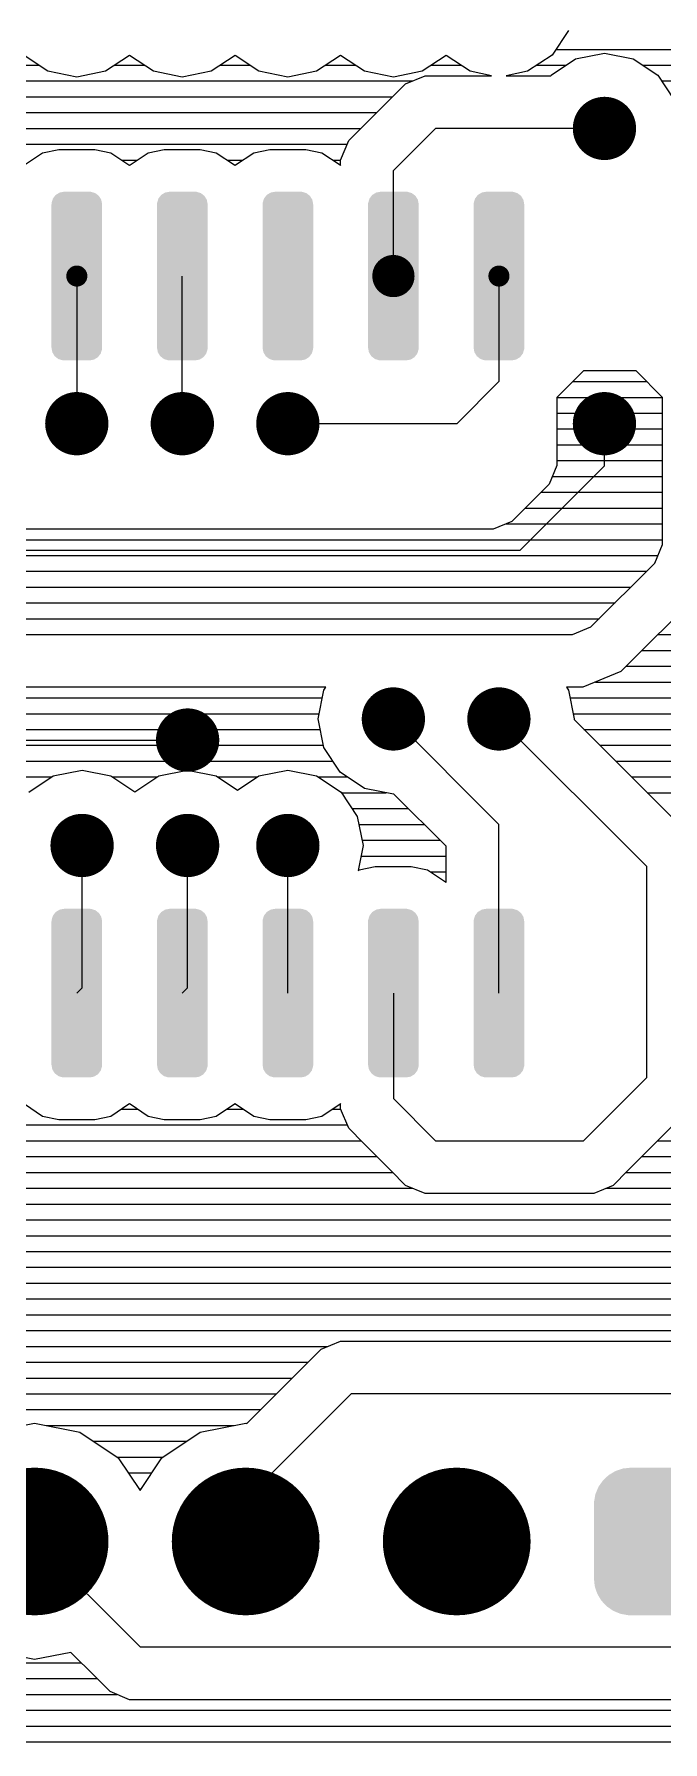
# Model space of a CAD drawing. Extents: x 295 to 953, y 10 to 290.
# Drawn here: x 776.16 to 792.81, y 71.51 to 116.76 of the extents above; entities that cross this region are included whole.
import ezdxf

# ---------------------------------------------------------------- set-up
doc = ezdxf.new("R2010")
doc.units = 0
doc.header["$LTSCALE"] = 5
doc.header["$MEASUREMENT"] = 0
doc.layers.get('0').update_dxf_attribs({"linetype": 'CONTINUOUS', "lineweight": 25})

msp = doc.modelspace()

# ---------------------------------------------------------------- linework, layer by layer
for p, q in [((790.305, 116.856), (789.875, 116.207)), ((789.975, 116.358), (817.245, 116.358)), ((775.502, 115.939), (776.279, 115.939)), ((776.525, 115.777), (775.893, 116.196)), ((778.687, 116.196), (778.05, 115.777)), ((778.296, 115.939), (779.073, 115.939)), ((779.319, 115.777), (778.687, 116.196)), ((781.481, 116.196), (780.844, 115.777)), ((781.09, 115.939), (781.867, 115.939)), ((782.113, 115.777), (781.481, 116.196)), ((784.275, 116.196), (783.638, 115.777)), ((783.884, 115.939), (784.661, 115.939)), ((784.907, 115.777), (784.275, 116.196)), ((787.069, 116.196), (786.432, 115.777)), ((786.678, 115.939), (787.455, 115.939)), ((787.701, 115.777), (787.069, 116.196)), ((789.875, 116.207), (789.226, 115.777)), ((789.472, 115.939), (790.249, 115.939)), ((789.847, 115.677), (790.495, 116.107)), ((790.495, 116.107), (791.26, 116.258)), ((791.26, 116.258), (792.02, 116.107)), ((792.02, 116.107), (792.669, 115.677)), ((792.266, 115.939), (794.161, 115.939)), ((770.417, 115.52), (786.17, 115.52)), ((777.29, 115.621), (776.525, 115.777)), ((778.05, 115.777), (777.29, 115.621)), ((780.084, 115.621), (779.319, 115.777)), ((780.844, 115.777), (780.084, 115.621)), ((782.878, 115.621), (782.113, 115.777)), ((783.638, 115.777), (782.878, 115.621)), ((785.672, 115.621), (784.907, 115.777)), ((785.605, 115.056), (785.996, 115.447)), ((786.432, 115.777), (785.672, 115.621)), ((785.996, 115.447), (786.511, 115.66)), ((786.511, 115.66), (788.271, 115.66)), ((788.271, 115.66), (787.701, 115.777)), ((789.226, 115.777), (788.656, 115.66)), ((788.656, 115.66), (789.841, 115.66)), ((789.841, 115.66), (789.847, 115.677)), ((792.669, 115.677), (793.099, 115.028)), ((792.769, 115.52), (793.658, 115.52)), ((770.697, 115.101), (785.65, 115.101)), ((784.879, 114.33), (785.605, 115.056)), ((770.814, 114.682), (785.231, 114.682)), ((770.898, 114.263), (784.812, 114.263)), ((784.488, 113.939), (784.879, 114.33)), ((785.672, 113.145), (786.79, 114.263)), ((791.26, 114.263), (786.79, 114.263)), ((770.814, 113.844), (784.449, 113.844)), ((775.905, 113.302), (776.385, 113.62)), ((776.385, 113.62), (776.81, 113.704)), ((776.81, 113.704), (777.765, 113.704)), ((777.765, 113.704), (778.19, 113.62)), ((778.19, 113.62), (778.671, 113.302)), ((778.699, 113.302), (779.179, 113.62)), ((779.179, 113.62), (779.604, 113.704)), ((779.604, 113.704), (780.559, 113.704)), ((780.559, 113.704), (780.984, 113.62)), ((780.984, 113.62), (781.465, 113.302)), ((781.493, 113.302), (781.973, 113.62)), ((781.973, 113.62), (782.398, 113.704)), ((782.398, 113.704), (783.353, 113.704)), ((783.353, 113.704), (783.778, 113.62)), ((783.778, 113.62), (784.259, 113.302)), ((784.275, 113.425), (784.488, 113.939)), ((778.481, 113.425), (778.889, 113.425)), ((778.671, 113.302), (778.687, 113.279)), ((778.687, 113.279), (778.699, 113.302)), ((781.275, 113.425), (781.683, 113.425)), ((781.465, 113.302), (781.481, 113.279)), ((781.481, 113.279), (781.493, 113.302)), ((784.069, 113.425), (784.275, 113.425)), ((784.259, 113.302), (784.275, 113.279)), ((784.275, 113.279), (784.275, 113.425)), ((785.672, 110.351), (785.672, 113.145)), ((777.29, 110.351), (777.29, 106.44)), ((780.084, 106.44), (780.084, 110.351)), ((788.466, 110.351), (788.466, 107.557)), ((790.702, 107.837), (790.003, 107.138)), ((792.099, 107.837), (790.702, 107.837)), ((792.797, 107.138), (792.099, 107.837)), ((788.466, 107.557), (787.349, 106.44)), ((790.417, 107.557), (792.378, 107.557)), ((790.003, 107.138), (792.797, 107.138)), ((790.003, 107.138), (790.003, 105.333)), ((792.797, 103.238), (792.797, 107.138)), ((787.349, 106.44), (782.878, 106.44)), ((790.003, 106.719), (792.797, 106.719)), ((791.26, 105.322), (791.26, 106.44)), ((790.003, 106.3), (792.797, 106.3)), ((790.003, 105.881), (792.797, 105.881)), ((790.003, 105.462), (792.797, 105.462)), ((789.025, 103.087), (791.26, 105.322)), ((790.003, 105.333), (789.796, 104.841)), ((789.88, 105.043), (792.797, 105.043)), ((789.796, 104.841), (788.807, 103.852)), ((789.584, 104.624), (792.797, 104.624)), ((789.165, 104.204), (792.797, 104.204)), ((788.315, 103.646), (764.857, 103.646)), ((788.807, 103.852), (788.315, 103.646)), ((788.651, 103.785), (792.797, 103.785)), ((692.207, 103.366), (792.797, 103.366)), ((792.59, 102.746), (792.797, 103.238)), ((692.33, 102.947), (792.674, 102.947)), ((762.762, 103.087), (789.025, 103.087)), ((790.903, 101.058), (792.59, 102.746)), ((692.627, 102.528), (792.378, 102.528)), ((693.046, 102.109), (791.959, 102.109)), ((793.775, 101.952), (791.696, 99.874)), ((693.465, 101.69), (791.54, 101.69)), ((693.884, 101.271), (791.121, 101.271)), ((790.411, 100.852), (790.903, 101.058)), ((708.977, 100.852), (790.411, 100.852)), ((792.674, 100.852), (820.597, 100.852)), ((791.836, 100.013), (820.597, 100.013)), ((792.255, 100.433), (820.597, 100.433)), ((791.696, 99.874), (790.685, 99.455)), ((791.026, 99.594), (820.771, 99.594)), ((783.879, 99.455), (694.32, 99.455)), ((735.542, 99.175), (783.789, 99.175)), ((783.677, 98.616), (783.828, 99.382)), ((783.828, 99.382), (783.879, 99.455)), ((790.685, 99.455), (790.255, 99.455)), ((790.255, 99.455), (790.305, 99.382)), ((790.305, 99.382), (790.456, 98.616)), ((790.344, 99.175), (821.134, 99.175)), ((736.185, 98.756), (783.705, 98.756)), ((790.428, 98.756), (821.553, 98.756)), ((736.604, 98.337), (783.733, 98.337)), ((783.828, 97.856), (783.677, 98.616)), ((788.466, 95.822), (785.672, 98.616)), ((792.378, 94.705), (788.466, 98.616)), ((790.456, 98.616), (790.456, 98.605)), ((790.456, 98.605), (793.166, 95.889)), ((790.718, 98.337), (821.972, 98.337)), ((737.023, 97.918), (783.817, 97.918)), ((774.496, 98.058), (780.224, 98.058)), ((784.259, 97.208), (783.828, 97.856)), ((791.137, 97.918), (822.263, 97.918)), ((737.442, 97.499), (784.063, 97.499)), ((791.557, 97.499), (822.346, 97.499)), ((771.496, 97.08), (776.625, 97.08)), ((776.016, 96.677), (776.664, 97.108)), ((776.664, 97.108), (777.43, 97.259)), ((777.43, 97.259), (778.19, 97.108)), ((778.19, 97.108), (778.827, 96.683)), ((778.229, 97.08), (779.419, 97.08)), ((778.827, 96.683), (779.458, 97.108)), ((779.458, 97.108), (780.224, 97.259)), ((780.224, 97.259), (780.984, 97.108)), ((780.984, 97.108), (781.548, 96.733)), ((781.023, 97.08), (782.074, 97.08)), ((781.548, 96.733), (782.113, 97.108)), ((782.113, 97.108), (782.878, 97.259)), ((782.878, 97.259), (783.638, 97.108)), ((783.638, 97.108), (784.287, 96.677)), ((783.677, 97.08), (784.449, 97.08)), ((784.907, 96.778), (784.259, 97.208)), ((791.976, 97.08), (822.525, 97.08)), ((784.287, 96.677), (784.717, 96.029)), ((784.292, 96.661), (785.477, 96.661)), ((785.672, 96.621), (784.907, 96.778)), ((785.684, 96.627), (785.672, 96.621)), ((787.069, 95.247), (785.684, 96.627)), ((792.395, 96.661), (822.81, 96.661)), ((784.577, 96.242), (786.069, 96.242)), ((784.717, 96.029), (784.868, 95.264)), ((784.756, 95.822), (786.488, 95.822)), ((788.466, 91.352), (788.466, 95.822)), ((777.43, 91.492), (777.43, 95.264)), ((780.224, 91.492), (780.224, 95.264)), ((782.878, 91.352), (782.878, 95.264)), ((784.868, 95.264), (784.739, 94.604)), ((784.84, 95.403), (786.907, 95.403)), ((787.069, 94.28), (787.069, 95.247)), ((784.739, 94.604), (784.767, 94.621)), ((784.767, 94.621), (785.192, 94.705)), ((784.812, 94.984), (787.069, 94.984)), ((785.192, 94.705), (786.147, 94.705)), ((786.147, 94.705), (786.572, 94.621)), ((786.572, 94.621), (787.053, 94.302)), ((786.656, 94.565), (787.069, 94.565)), ((792.378, 89.117), (792.378, 94.705)), ((787.053, 94.302), (787.069, 94.28)), ((777.29, 91.352), (777.43, 91.492)), ((780.084, 91.352), (780.224, 91.492)), ((785.672, 91.352), (785.672, 88.558)), ((790.702, 87.44), (792.378, 89.117)), ((776.385, 88.083), (775.905, 88.407)), ((778.671, 88.407), (778.19, 88.083)), ((778.481, 88.279), (778.889, 88.279)), ((778.687, 88.429), (778.671, 88.407)), ((778.699, 88.407), (778.687, 88.429)), ((779.179, 88.083), (778.699, 88.407)), ((781.465, 88.407), (780.984, 88.083)), ((781.275, 88.279), (781.683, 88.279)), ((781.481, 88.429), (781.465, 88.407)), ((781.493, 88.407), (781.481, 88.429)), ((781.973, 88.083), (781.493, 88.407)), ((784.259, 88.407), (783.778, 88.083)), ((784.069, 88.279), (784.275, 88.279)), ((784.275, 88.429), (784.259, 88.407)), ((784.275, 88.284), (784.275, 88.429)), ((784.488, 87.77), (784.275, 88.284)), ((785.672, 88.558), (786.79, 87.44)), ((793.557, 88.329), (791.881, 86.652)), ((771.199, 87.86), (784.449, 87.86)), ((776.81, 87.999), (776.385, 88.083)), ((777.765, 87.999), (776.81, 87.999)), ((778.19, 88.083), (777.765, 87.999)), ((779.604, 87.999), (779.179, 88.083)), ((780.559, 87.999), (779.604, 87.999)), ((780.984, 88.083), (780.559, 87.999)), ((782.398, 87.999), (781.973, 88.083)), ((783.353, 87.999), (782.398, 87.999)), ((783.778, 88.083), (783.353, 87.999)), ((771.462, 87.44), (784.812, 87.44)), ((784.879, 87.373), (784.488, 87.77)), ((785.605, 86.652), (784.879, 87.373)), ((786.79, 87.44), (790.702, 87.44)), ((792.674, 87.44), (810.818, 87.44)), ((771.546, 87.021), (785.231, 87.021)), ((792.255, 87.021), (810.556, 87.021)), ((771.546, 86.602), (785.65, 86.602)), ((785.996, 86.256), (785.605, 86.652)), ((791.881, 86.652), (791.489, 86.256)), ((791.836, 86.602), (810.382, 86.602)), ((771.546, 86.183), (786.17, 86.183)), ((786.511, 86.043), (785.996, 86.256)), ((790.975, 86.043), (786.511, 86.043)), ((791.489, 86.256), (790.975, 86.043)), ((791.316, 86.183), (810.26, 86.183)), ((771.546, 85.764), (810.26, 85.764)), ((771.49, 85.345), (810.26, 85.345)), ((771.294, 84.926), (810.26, 84.926)), ((770.898, 84.507), (810.26, 84.507)), ((746.925, 84.088), (810.26, 84.088)), ((747.104, 83.669), (810.26, 83.669)), ((747.188, 83.249), (810.26, 83.249)), ((747.272, 82.83), (810.26, 82.83)), ((747.205, 82.411), (803.66, 82.411)), ((747.121, 81.992), (783.934, 81.992)), ((783.37, 81.528), (783.761, 81.919)), ((783.761, 81.919), (784.275, 82.132)), ((784.275, 82.132), (803.252, 82.132)), ((746.981, 81.573), (783.415, 81.573)), ((781.794, 79.952), (783.37, 81.528)), ((746.702, 81.154), (782.996, 81.154)), ((746.389, 80.735), (782.577, 80.735)), ((784.555, 80.735), (781.761, 77.941)), ((804.672, 80.735), (784.555, 80.735)), ((745.757, 80.316), (782.158, 80.316)), ((774.971, 79.718), (776.173, 79.958)), ((776.173, 79.958), (777.369, 79.718)), ((776.475, 79.897), (781.453, 79.897)), ((777.369, 79.718), (778.386, 79.042)), ((779.542, 79.042), (780.559, 79.718)), ((780.559, 79.718), (781.761, 79.958)), ((781.761, 79.958), (781.794, 79.952)), ((777.732, 79.478), (780.196, 79.478)), ((778.358, 79.058), (779.57, 79.058)), ((778.386, 79.042), (778.967, 78.175)), ((778.967, 78.175), (779.542, 79.042)), ((778.654, 78.639), (779.274, 78.639)), ((778.933, 78.22), (778.995, 78.22)), ((781.761, 77.941), (781.761, 76.823)), ((776.173, 76.823), (778.967, 74.029)), ((776.173, 73.694), (774.971, 73.929)), ((777.134, 73.884), (776.173, 73.694)), ((777.782, 73.241), (777.134, 73.884)), ((778.967, 74.029), (803.554, 74.029)), ((715.264, 73.61), (777.408, 73.61)), ((715.386, 73.191), (777.827, 73.191)), ((778.173, 72.845), (777.782, 73.241)), ((715.56, 72.772), (778.346, 72.772)), ((778.687, 72.632), (778.173, 72.845)), ((803.828, 72.632), (778.687, 72.632)), ((715.822, 72.353), (808.298, 72.353)), ((716.241, 71.934), (807.879, 71.934)), ((717.236, 71.515), (806.884, 71.515)), ((717.236, 71.515), (806.884, 71.515))]:
    msp.add_line(p, q)
for points, const_width in [([(790.841, 114.263, 1), (791.679, 114.263, 1)], 0.838), ([(785.393, 110.351, 1), (785.952, 110.351, 1)], 0.559), ([(777.151, 110.351, 1), (777.43, 110.351, 1)], 0.279), ([(788.327, 110.351, 1), (788.606, 110.351, 1)], 0.279), ([(776.871, 106.44, 1), (777.709, 106.44, 1)], 0.838), ([(779.665, 106.44, 1), (780.503, 106.44, 1)], 0.838), ([(782.459, 106.44, 1), (783.297, 106.44, 1)], 0.838), ([(790.841, 106.44, 1), (791.679, 106.44, 1)], 0.838), ([(785.253, 98.616, 1), (786.091, 98.616, 1)], 0.838), ([(788.047, 98.616, 1), (788.885, 98.616, 1)], 0.838), ([(779.805, 98.058, 1), (780.643, 98.058, 1)], 0.838), ([(777.011, 95.264, 1), (777.849, 95.264, 1)], 0.838), ([(779.805, 95.264, 1), (780.643, 95.264, 1)], 0.838), ([(782.459, 95.264, 1), (783.297, 95.264, 1)], 0.838), ([(775.195, 76.823, 1), (777.151, 76.823, 1)], 1.956), ([(780.783, 76.823, 1), (782.739, 76.823, 1)], 1.956), ([(786.371, 76.823, 1), (788.327, 76.823, 1)], 1.956)]:
    msp.add_lwpolyline(points, format="xyb", close=True, dxfattribs=dict(const_width=const_width))
for points in [[(776.62, 112.251), (776.622, 112.287), (777.961, 112.251), (777.954, 112.287)], [(776.62, 108.451), (776.62, 112.251), (777.961, 108.451), (777.961, 112.251)], [(776.622, 112.287), (776.647, 112.371), (777.954, 112.287), (777.939, 112.371)], [(776.647, 112.371), (776.657, 112.404), (777.939, 112.371), (777.919, 112.404)], [(776.657, 112.404), (776.711, 112.475), (777.919, 112.404), (777.875, 112.475)], [(776.711, 112.475), (776.731, 112.501), (777.875, 112.475), (777.842, 112.501)], [(776.731, 112.501), (776.811, 112.549), (777.842, 112.501), (777.779, 112.549)], [(776.811, 112.549), (776.835, 112.564), (777.779, 112.549), (777.729, 112.564)], [(776.835, 112.564), (776.944, 112.584), (777.729, 112.564), (777.662, 112.584)], [(776.944, 112.584), (776.955, 112.586), (777.662, 112.584), (777.626, 112.586)], [(779.414, 112.251), (779.416, 112.287), (780.755, 112.251), (780.748, 112.287)], [(779.414, 108.451), (779.414, 112.251), (780.755, 108.451), (780.755, 112.251)], [(779.416, 112.287), (779.441, 112.371), (780.748, 112.287), (780.733, 112.371)], [(779.441, 112.371), (779.451, 112.404), (780.733, 112.371), (780.713, 112.404)], [(779.451, 112.404), (779.505, 112.475), (780.713, 112.404), (780.669, 112.475)], [(779.505, 112.475), (779.525, 112.501), (780.669, 112.475), (780.636, 112.501)], [(779.525, 112.501), (779.605, 112.549), (780.636, 112.501), (780.573, 112.549)], [(779.605, 112.549), (779.629, 112.564), (780.573, 112.549), (780.523, 112.564)], [(779.629, 112.564), (779.738, 112.584), (780.523, 112.564), (780.456, 112.584)], [(779.738, 112.584), (779.749, 112.586), (780.456, 112.584), (780.42, 112.586)], [(782.208, 112.251), (782.21, 112.287), (783.549, 112.251), (783.542, 112.287)], [(782.208, 108.451), (782.208, 112.251), (783.549, 108.451), (783.549, 112.251)], [(782.21, 112.287), (782.235, 112.371), (783.542, 112.287), (783.527, 112.371)], [(782.235, 112.371), (782.245, 112.404), (783.527, 112.371), (783.507, 112.404)], [(782.245, 112.404), (782.299, 112.475), (783.507, 112.404), (783.463, 112.475)], [(782.299, 112.475), (782.319, 112.501), (783.463, 112.475), (783.43, 112.501)], [(782.319, 112.501), (782.399, 112.549), (783.43, 112.501), (783.367, 112.549)], [(782.399, 112.549), (782.423, 112.564), (783.367, 112.549), (783.317, 112.564)], [(782.423, 112.564), (782.532, 112.584), (783.317, 112.564), (783.25, 112.584)], [(782.532, 112.584), (782.543, 112.586), (783.25, 112.584), (783.214, 112.586)], [(785.002, 112.251), (785.004, 112.287), (786.343, 112.251), (786.336, 112.287)], [(785.002, 108.451), (785.002, 112.251), (786.343, 108.451), (786.343, 112.251)], [(785.004, 112.287), (785.029, 112.371), (786.336, 112.287), (786.321, 112.371)], [(785.029, 112.371), (785.039, 112.404), (786.321, 112.371), (786.301, 112.404)], [(785.039, 112.404), (785.093, 112.475), (786.301, 112.404), (786.257, 112.475)], [(785.093, 112.475), (785.113, 112.501), (786.257, 112.475), (786.224, 112.501)], [(785.113, 112.501), (785.193, 112.549), (786.224, 112.501), (786.161, 112.549)], [(785.193, 112.549), (785.217, 112.564), (786.161, 112.549), (786.111, 112.564)], [(785.217, 112.564), (785.326, 112.584), (786.111, 112.564), (786.044, 112.584)], [(785.326, 112.584), (785.337, 112.586), (786.044, 112.584), (786.008, 112.586)], [(787.796, 112.251), (787.798, 112.287), (789.137, 112.251), (789.13, 112.287)], [(787.796, 108.451), (787.796, 112.251), (789.137, 108.451), (789.137, 112.251)], [(787.798, 112.287), (787.823, 112.371), (789.13, 112.287), (789.115, 112.371)], [(787.823, 112.371), (787.833, 112.404), (789.115, 112.371), (789.095, 112.404)], [(787.833, 112.404), (787.887, 112.475), (789.095, 112.404), (789.051, 112.475)], [(787.887, 112.475), (787.907, 112.501), (789.051, 112.475), (789.018, 112.501)], [(787.907, 112.501), (787.987, 112.549), (789.018, 112.501), (788.955, 112.549)], [(787.987, 112.549), (788.011, 112.564), (788.955, 112.549), (788.905, 112.564)], [(788.011, 112.564), (788.12, 112.584), (788.905, 112.564), (788.838, 112.584)], [(788.12, 112.584), (788.131, 112.586), (788.838, 112.584), (788.802, 112.586)], [(776.626, 108.415), (776.62, 108.451), (777.959, 108.415), (777.961, 108.451)], [(776.642, 108.331), (776.626, 108.415), (777.934, 108.331), (777.959, 108.415)], [(776.662, 108.298), (776.642, 108.331), (777.924, 108.298), (777.934, 108.331)], [(776.706, 108.227), (776.662, 108.298), (777.869, 108.227), (777.924, 108.298)], [(776.739, 108.202), (776.706, 108.227), (777.85, 108.202), (777.869, 108.227)], [(776.802, 108.153), (776.739, 108.202), (777.77, 108.153), (777.85, 108.202)], [(776.851, 108.138), (776.802, 108.153), (777.746, 108.138), (777.77, 108.153)], [(776.919, 108.118), (776.851, 108.138), (777.636, 108.118), (777.746, 108.138)], [(779.42, 108.415), (779.414, 108.451), (780.753, 108.415), (780.755, 108.451)], [(779.436, 108.331), (779.42, 108.415), (780.728, 108.331), (780.753, 108.415)], [(779.456, 108.298), (779.436, 108.331), (780.718, 108.298), (780.728, 108.331)], [(779.5, 108.227), (779.456, 108.298), (780.663, 108.227), (780.718, 108.298)], [(779.533, 108.202), (779.5, 108.227), (780.644, 108.202), (780.663, 108.227)], [(779.596, 108.153), (779.533, 108.202), (780.564, 108.153), (780.644, 108.202)], [(779.645, 108.138), (779.596, 108.153), (780.54, 108.138), (780.564, 108.153)], [(779.713, 108.118), (779.645, 108.138), (780.43, 108.118), (780.54, 108.138)], [(782.214, 108.415), (782.208, 108.451), (783.547, 108.415), (783.549, 108.451)], [(782.23, 108.331), (782.214, 108.415), (783.522, 108.331), (783.547, 108.415)], [(782.25, 108.298), (782.23, 108.331), (783.512, 108.298), (783.522, 108.331)], [(782.294, 108.227), (782.25, 108.298), (783.457, 108.227), (783.512, 108.298)], [(782.327, 108.202), (782.294, 108.227), (783.438, 108.202), (783.457, 108.227)], [(782.39, 108.153), (782.327, 108.202), (783.358, 108.153), (783.438, 108.202)], [(782.439, 108.138), (782.39, 108.153), (783.334, 108.138), (783.358, 108.153)], [(782.507, 108.118), (782.439, 108.138), (783.224, 108.118), (783.334, 108.138)], [(785.008, 108.415), (785.002, 108.451), (786.341, 108.415), (786.343, 108.451)], [(785.024, 108.331), (785.008, 108.415), (786.316, 108.331), (786.341, 108.415)], [(785.044, 108.298), (785.024, 108.331), (786.306, 108.298), (786.316, 108.331)], [(785.088, 108.227), (785.044, 108.298), (786.251, 108.227), (786.306, 108.298)], [(785.121, 108.202), (785.088, 108.227), (786.232, 108.202), (786.251, 108.227)], [(785.184, 108.153), (785.121, 108.202), (786.152, 108.153), (786.232, 108.202)], [(785.233, 108.138), (785.184, 108.153), (786.128, 108.138), (786.152, 108.153)], [(785.301, 108.118), (785.233, 108.138), (786.018, 108.118), (786.128, 108.138)], [(787.802, 108.415), (787.796, 108.451), (789.135, 108.415), (789.137, 108.451)], [(787.818, 108.331), (787.802, 108.415), (789.11, 108.331), (789.135, 108.415)], [(787.838, 108.298), (787.818, 108.331), (789.1, 108.298), (789.11, 108.331)], [(787.882, 108.227), (787.838, 108.298), (789.045, 108.227), (789.1, 108.298)], [(787.915, 108.202), (787.882, 108.227), (789.026, 108.202), (789.045, 108.227)], [(787.978, 108.153), (787.915, 108.202), (788.946, 108.153), (789.026, 108.202)], [(788.027, 108.138), (787.978, 108.153), (788.922, 108.138), (788.946, 108.153)], [(788.095, 108.118), (788.027, 108.138), (788.812, 108.118), (788.922, 108.138)], [(776.955, 108.116), (776.919, 108.118), (777.626, 108.116), (777.636, 108.118)], [(779.749, 108.116), (779.713, 108.118), (780.42, 108.116), (780.43, 108.118)], [(782.543, 108.116), (782.507, 108.118), (783.214, 108.116), (783.224, 108.118)], [(785.337, 108.116), (785.301, 108.118), (786.008, 108.116), (786.018, 108.118)], [(788.131, 108.116), (788.095, 108.118), (788.802, 108.116), (788.812, 108.118)], [(776.62, 93.252), (776.622, 93.288), (777.961, 93.252), (777.954, 93.288)], [(776.62, 89.452), (776.62, 93.252), (777.961, 89.452), (777.961, 93.252)], [(776.622, 93.288), (776.647, 93.372), (777.954, 93.288), (777.939, 93.372)], [(776.647, 93.372), (776.657, 93.405), (777.939, 93.372), (777.919, 93.405)], [(776.657, 93.405), (776.711, 93.476), (777.919, 93.405), (777.875, 93.476)], [(776.711, 93.476), (776.731, 93.501), (777.875, 93.476), (777.842, 93.501)], [(776.731, 93.501), (776.811, 93.55), (777.842, 93.501), (777.779, 93.55)], [(776.811, 93.55), (776.835, 93.565), (777.779, 93.55), (777.729, 93.565)], [(776.835, 93.565), (776.944, 93.585), (777.729, 93.565), (777.662, 93.585)], [(776.944, 93.585), (776.955, 93.587), (777.662, 93.585), (777.626, 93.587)], [(779.414, 93.252), (779.416, 93.288), (780.755, 93.252), (780.748, 93.288)], [(779.414, 89.452), (779.414, 93.252), (780.755, 89.452), (780.755, 93.252)], [(779.416, 93.288), (779.441, 93.372), (780.748, 93.288), (780.733, 93.372)], [(779.441, 93.372), (779.451, 93.405), (780.733, 93.372), (780.713, 93.405)], [(779.451, 93.405), (779.505, 93.476), (780.713, 93.405), (780.669, 93.476)], [(779.505, 93.476), (779.525, 93.501), (780.669, 93.476), (780.636, 93.501)], [(779.525, 93.501), (779.605, 93.55), (780.636, 93.501), (780.573, 93.55)], [(779.605, 93.55), (779.629, 93.565), (780.573, 93.55), (780.523, 93.565)], [(779.629, 93.565), (779.738, 93.585), (780.523, 93.565), (780.456, 93.585)], [(779.738, 93.585), (779.749, 93.587), (780.456, 93.585), (780.42, 93.587)], [(782.208, 93.252), (782.21, 93.288), (783.549, 93.252), (783.542, 93.288)], [(782.208, 89.452), (782.208, 93.252), (783.549, 89.452), (783.549, 93.252)], [(782.21, 93.288), (782.235, 93.372), (783.542, 93.288), (783.527, 93.372)], [(782.235, 93.372), (782.245, 93.405), (783.527, 93.372), (783.507, 93.405)], [(782.245, 93.405), (782.299, 93.476), (783.507, 93.405), (783.463, 93.476)], [(782.299, 93.476), (782.319, 93.501), (783.463, 93.476), (783.43, 93.501)], [(782.319, 93.501), (782.399, 93.55), (783.43, 93.501), (783.367, 93.55)], [(782.399, 93.55), (782.423, 93.565), (783.367, 93.55), (783.317, 93.565)], [(782.423, 93.565), (782.532, 93.585), (783.317, 93.565), (783.25, 93.585)], [(782.532, 93.585), (782.543, 93.587), (783.25, 93.585), (783.214, 93.587)], [(785.002, 93.252), (785.004, 93.288), (786.343, 93.252), (786.336, 93.288)], [(785.002, 89.452), (785.002, 93.252), (786.343, 89.452), (786.343, 93.252)], [(785.004, 93.288), (785.029, 93.372), (786.336, 93.288), (786.321, 93.372)], [(785.029, 93.372), (785.039, 93.405), (786.321, 93.372), (786.301, 93.405)], [(785.039, 93.405), (785.093, 93.476), (786.301, 93.405), (786.257, 93.476)], [(785.093, 93.476), (785.113, 93.501), (786.257, 93.476), (786.224, 93.501)], [(785.113, 93.501), (785.193, 93.55), (786.224, 93.501), (786.161, 93.55)], [(785.193, 93.55), (785.217, 93.565), (786.161, 93.55), (786.111, 93.565)], [(785.217, 93.565), (785.326, 93.585), (786.111, 93.565), (786.044, 93.585)], [(785.326, 93.585), (785.337, 93.587), (786.044, 93.585), (786.008, 93.587)], [(787.796, 93.252), (787.798, 93.288), (789.137, 93.252), (789.13, 93.288)], [(787.796, 89.452), (787.796, 93.252), (789.137, 89.452), (789.137, 93.252)], [(787.798, 93.288), (787.823, 93.372), (789.13, 93.288), (789.115, 93.372)], [(787.823, 93.372), (787.833, 93.405), (789.115, 93.372), (789.095, 93.405)], [(787.833, 93.405), (787.887, 93.476), (789.095, 93.405), (789.051, 93.476)], [(787.887, 93.476), (787.907, 93.501), (789.051, 93.476), (789.018, 93.501)], [(787.907, 93.501), (787.987, 93.55), (789.018, 93.501), (788.955, 93.55)], [(787.987, 93.55), (788.011, 93.565), (788.955, 93.55), (788.905, 93.565)], [(788.011, 93.565), (788.12, 93.585), (788.905, 93.565), (788.838, 93.585)], [(788.12, 93.585), (788.131, 93.587), (788.838, 93.585), (788.802, 93.587)], [(776.626, 89.416), (776.62, 89.452), (777.959, 89.416), (777.961, 89.452)], [(776.642, 89.332), (776.626, 89.416), (777.934, 89.332), (777.959, 89.416)], [(776.662, 89.299), (776.642, 89.332), (777.924, 89.299), (777.934, 89.332)], [(776.706, 89.228), (776.662, 89.299), (777.869, 89.228), (777.924, 89.299)], [(776.739, 89.203), (776.706, 89.228), (777.85, 89.203), (777.869, 89.228)], [(776.802, 89.154), (776.739, 89.203), (777.77, 89.154), (777.85, 89.203)], [(776.851, 89.139), (776.802, 89.154), (777.746, 89.139), (777.77, 89.154)], [(776.919, 89.119), (776.851, 89.139), (777.636, 89.119), (777.746, 89.139)], [(779.42, 89.416), (779.414, 89.452), (780.753, 89.416), (780.755, 89.452)], [(779.436, 89.332), (779.42, 89.416), (780.728, 89.332), (780.753, 89.416)], [(779.456, 89.299), (779.436, 89.332), (780.718, 89.299), (780.728, 89.332)], [(779.5, 89.228), (779.456, 89.299), (780.663, 89.228), (780.718, 89.299)], [(779.533, 89.203), (779.5, 89.228), (780.644, 89.203), (780.663, 89.228)], [(779.596, 89.154), (779.533, 89.203), (780.564, 89.154), (780.644, 89.203)], [(779.645, 89.139), (779.596, 89.154), (780.54, 89.139), (780.564, 89.154)], [(779.713, 89.119), (779.645, 89.139), (780.43, 89.119), (780.54, 89.139)], [(782.214, 89.416), (782.208, 89.452), (783.547, 89.416), (783.549, 89.452)], [(782.23, 89.332), (782.214, 89.416), (783.522, 89.332), (783.547, 89.416)], [(782.25, 89.299), (782.23, 89.332), (783.512, 89.299), (783.522, 89.332)], [(782.294, 89.228), (782.25, 89.299), (783.457, 89.228), (783.512, 89.299)], [(782.327, 89.203), (782.294, 89.228), (783.438, 89.203), (783.457, 89.228)], [(782.39, 89.154), (782.327, 89.203), (783.358, 89.154), (783.438, 89.203)], [(782.439, 89.139), (782.39, 89.154), (783.334, 89.139), (783.358, 89.154)], [(782.507, 89.119), (782.439, 89.139), (783.224, 89.119), (783.334, 89.139)], [(785.008, 89.416), (785.002, 89.452), (786.341, 89.416), (786.343, 89.452)], [(785.024, 89.332), (785.008, 89.416), (786.316, 89.332), (786.341, 89.416)], [(785.044, 89.299), (785.024, 89.332), (786.306, 89.299), (786.316, 89.332)], [(785.088, 89.228), (785.044, 89.299), (786.251, 89.228), (786.306, 89.299)], [(785.121, 89.203), (785.088, 89.228), (786.232, 89.203), (786.251, 89.228)], [(785.184, 89.154), (785.121, 89.203), (786.152, 89.154), (786.232, 89.203)], [(785.233, 89.139), (785.184, 89.154), (786.128, 89.139), (786.152, 89.154)], [(785.301, 89.119), (785.233, 89.139), (786.018, 89.119), (786.128, 89.139)], [(787.802, 89.416), (787.796, 89.452), (789.135, 89.416), (789.137, 89.452)], [(787.818, 89.332), (787.802, 89.416), (789.11, 89.332), (789.135, 89.416)], [(787.838, 89.299), (787.818, 89.332), (789.1, 89.299), (789.11, 89.332)], [(787.882, 89.228), (787.838, 89.299), (789.045, 89.228), (789.1, 89.299)], [(787.915, 89.203), (787.882, 89.228), (789.026, 89.203), (789.045, 89.228)], [(787.978, 89.154), (787.915, 89.203), (788.946, 89.154), (789.026, 89.203)], [(788.027, 89.139), (787.978, 89.154), (788.922, 89.139), (788.946, 89.154)], [(788.095, 89.119), (788.027, 89.139), (788.812, 89.119), (788.922, 89.139)], [(776.955, 89.117), (776.919, 89.119), (777.626, 89.117), (777.636, 89.119)], [(779.749, 89.117), (779.713, 89.119), (780.42, 89.117), (780.43, 89.119)], [(782.543, 89.117), (782.507, 89.119), (783.214, 89.117), (783.224, 89.119)], [(785.337, 89.117), (785.301, 89.119), (786.008, 89.117), (786.018, 89.119)], [(788.131, 89.117), (788.095, 89.119), (788.802, 89.117), (788.812, 89.119)], [(791.553, 78.691), (791.698, 78.739), (794.307, 78.691), (794.192, 78.739)], [(791.698, 78.739), (791.751, 78.757), (794.192, 78.739), (794.094, 78.757)], [(791.751, 78.757), (791.934, 78.776), (794.094, 78.757), (793.986, 78.776)], [(791.934, 78.776), (791.959, 78.779), (793.986, 78.776), (793.915, 78.779)], [(791.101, 78.271), (791.182, 78.386), (794.766, 78.271), (794.698, 78.386)], [(791.182, 78.386), (791.221, 78.442), (794.698, 78.386), (794.646, 78.442)], [(791.221, 78.442), (791.325, 78.539), (794.646, 78.442), (794.556, 78.539)], [(791.325, 78.539), (791.373, 78.584), (794.556, 78.539), (794.491, 78.584)], [(791.373, 78.584), (791.499, 78.659), (794.491, 78.584), (794.385, 78.659)], [(791.499, 78.659), (791.553, 78.691), (794.385, 78.659), (794.307, 78.691)], [(790.981, 77.801), (790.984, 77.873), (794.893, 77.801), (794.885, 77.873)], [(790.984, 77.873), (791.008, 78.009), (794.885, 77.873), (794.87, 78.009)], [(791.008, 78.009), (791.021, 78.078), (794.87, 78.009), (794.847, 78.078)], [(791.021, 78.078), (791.075, 78.207), (794.847, 78.078), (794.804, 78.207)], [(791.075, 78.207), (791.101, 78.271), (794.804, 78.207), (794.766, 78.271)], [(790.981, 75.845), (790.981, 77.801), (794.893, 75.845), (794.893, 77.801)], [(790.989, 75.774), (790.981, 75.845), (794.89, 75.774), (794.893, 75.845)], [(791.003, 75.638), (790.989, 75.774), (794.865, 75.638), (794.89, 75.774)], [(791.026, 75.568), (791.003, 75.638), (794.852, 75.568), (794.865, 75.638)], [(791.069, 75.44), (791.026, 75.568), (794.799, 75.44), (794.852, 75.568)], [(791.107, 75.375), (791.069, 75.44), (794.772, 75.375), (794.799, 75.44)], [(791.176, 75.26), (791.107, 75.375), (794.692, 75.26), (794.772, 75.375)], [(791.227, 75.204), (791.176, 75.26), (794.653, 75.204), (794.692, 75.26)], [(791.318, 75.107), (791.227, 75.204), (794.548, 75.107), (794.653, 75.204)], [(791.382, 75.062), (791.318, 75.107), (794.5, 75.062), (794.548, 75.107)], [(791.489, 74.988), (791.382, 75.062), (794.375, 74.988), (794.5, 75.062)], [(791.566, 74.956), (791.489, 74.988), (794.32, 74.956), (794.375, 74.988)], [(791.682, 74.907), (791.566, 74.956), (794.176, 74.907), (794.32, 74.956)], [(791.779, 74.89), (791.682, 74.907), (794.122, 74.89), (794.176, 74.907)], [(791.887, 74.87), (791.779, 74.89), (793.939, 74.87), (794.122, 74.89)], [(791.959, 74.867), (791.887, 74.87), (793.915, 74.867), (793.939, 74.87)]]:
    msp.add_solid(points)

doc.saveas('drawing.dxf')
